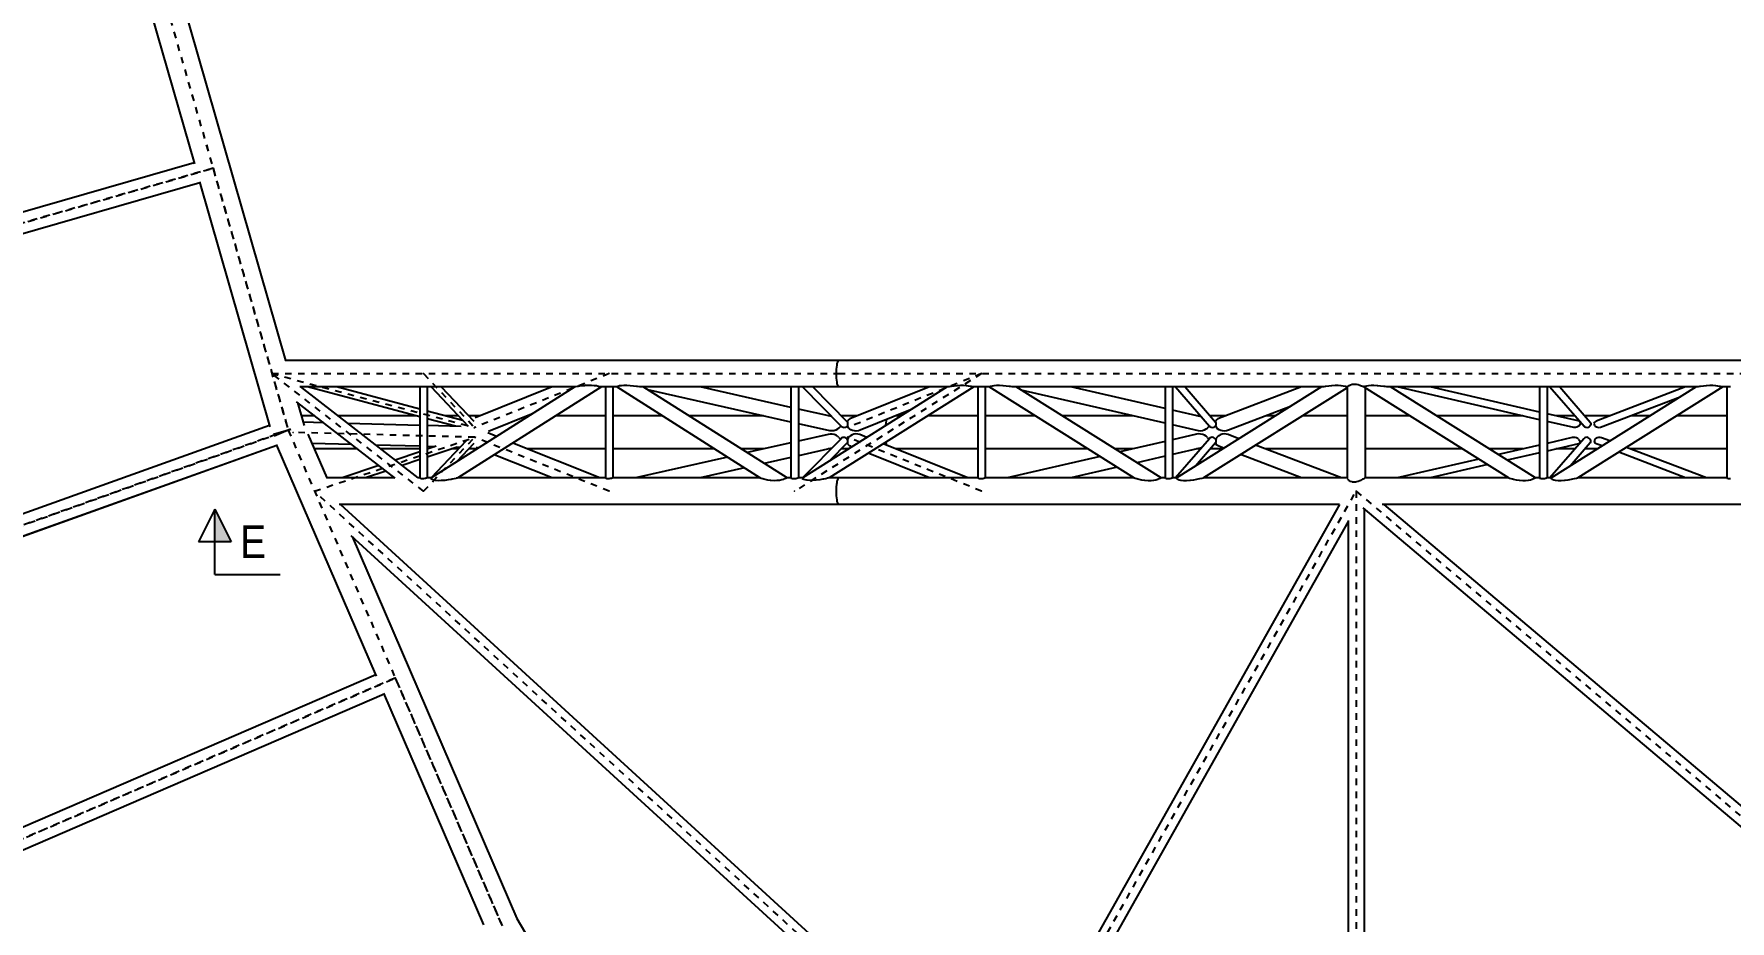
# Model space of a CAD drawing. Header units: millimetres. Extents: x 149919 to 150445, y 136651 to 136866.
# Drawn here: x 150205.24 to 150231.21, y 136701.89 to 136715.48 of the extents above; entities that cross this region are included whole.
import ezdxf

# ---------------------------------------------------------------- set-up
doc = ezdxf.new("R2010")
doc.units = ezdxf.units.MM
doc.header["$LTSCALE"] = 0.25
doc.linetypes.add('CENTER', pattern=[50.8, 31.75, -6.35, 6.35, -6.35])
doc.linetypes.add('XKITLINE00', pattern=[0])
doc.styles.add('ARIAL', font='arial.ttf')

# ---------------------------------------------------------------- blocks, each defined once
blk = doc.blocks.new('çatıı')
at = {"color": 8, "linetype": 'CENTER'}
for p, q in [((6501.3, 6705.8), (6731.6, 5903.8)), ((6501.3, 6705.8), (6731.6, 5903.8)), ((6501.3, 6705.8), (6616.5, 6304.8)), ((6616.5, 6304.8), (5618.4, 6017.7)), ((5737, 6051.8), (6616.5, 6304.8)), ((6616.5, 6304.8), (6731.6, 5903.8)), ((6706.7, 5990.3), (7574.7, 5990.3)), ((6706.7, 5990.3), (7017.1, 5907.8)), ((6938.8, 5810.3), (6706.7, 5990.3)), ((6938.8, 5990.3), (7017.1, 5907.8)), ((7223, 5990.3), (7017.1, 5907.8)), ((7793.3, 5990.3), (7507.1, 5810.3)), ((7574.7, 5990.3), (9008.6, 5990.3)), ((7793.3, 5990.3), (7588.2, 5907.8)), ((6731.6, 5903.8), (5766.6, 5558)), ((5882.9, 5599.7), (6731.6, 5903.8)), ((6731.6, 5903.8), (7059.2, 5144.6)), ((6731.6, 5903.8), (7059.2, 5144.6)), ((6731.6, 5903.8), (6895.4, 5524.2)), ((7017.1, 5892.8), (6739.2, 5900.3)), ((6771.7, 5810.3), (7017.1, 5892.8)), ((6938.8, 5810.3), (7017.1, 5892.8)), ((7223, 5810.3), (7017.1, 5892.8)), ((7793.3, 5810.3), (7588.2, 5892.8)), ((8366.9, 4350.3), (6771.7, 5810.3)), ((7544.5, 4350.3), (8366.9, 5810.3)), ((8366.9, 5810.3), (10096.4, 4350.3)), ((8366.9, 5810.3), (8366.9, 4350.3)), ((6895.4, 5524.2), (5942.2, 5112.9)), ((6055.6, 5161.8), (6895.4, 5524.2)), ((6895.4, 5524.2), (7059.2, 5144.6))]:
    blk.add_line(p, q, dxfattribs=at)
at = {"color": 8, "linetype": 'XKITLINE00'}
for p, q in [((6526.1, 6711.4), (6727.3, 6010.6)), ((6480.4, 6686.7), (6588.1, 6311.5)), ((6587.6, 6313.3), (5826.4, 6094.3)), ((6587.6, 6313.3), (5826.4, 6094.3)), ((6596.5, 6282.3), (5835.3, 6063.3)), ((6596.5, 6282.3), (5835.3, 6063.3)), ((6596, 6284.1), (6703.6, 5909)), ((7574.7, 6010.6), (6726.8, 6010.6)), ((7571.1, 6000.4), (7570.8, 5997.2)), ((7571.5, 6003.3), (7571.1, 6000.4)), ((7572, 6005.8), (7571.5, 6003.3)), ((7572.6, 6007.9), (7572, 6005.8)), ((7572.6, 6007.9), (7572, 6005.8)), ((7573.2, 6009.4), (7572.6, 6007.9)), ((7573.2, 6009.4), (7572.6, 6007.9)), ((7573.9, 6010.3), (7573.2, 6009.4)), ((7573.9, 6010.3), (7573.2, 6009.4)), ((7574.7, 6010.6), (7573.9, 6010.3)), ((7574.7, 6010.6), (7573.9, 6010.3)), ((9008.6, 6010.6), (7574.7, 6010.6)), ((7570.6, 5993.8), (7570.5, 5990.3)), ((7570.5, 5990.3), (7570.6, 5986.7)), ((7570.8, 5997.2), (7570.6, 5993.8)), ((7570.6, 5986.7), (7570.8, 5983.3)), ((7570.8, 5983.3), (7571.1, 5980.1)), ((7571.1, 5980.1), (7571.5, 5977.2)), ((7571.5, 5977.2), (7572, 5974.7)), ((7572, 5974.7), (7572.6, 5972.7)), ((7572, 5974.7), (7572.6, 5972.7)), ((6933.8, 5970), (6749.4, 5970)), ((6930.5, 5830.5), (6750.7, 5970)), ((6933.1, 5924.2), (6760.9, 5970)), ((6933.1, 5936), (6805.3, 5970)), ((6933.1, 5969.9), (6933.1, 5830.4)), ((6933.4, 5969.9), (6933.1, 5969.9)), ((6933.4, 5970), (6933.3, 5969.9)), ((6933.7, 5969.9), (6933.4, 5969.9)), ((6934.2, 5970.1), (6933.7, 5969.9)), ((6933.7, 5970), (6933.7, 5969.9)), ((6935.5, 5970.3), (6934.2, 5970.1)), ((6937.1, 5970.3), (6935.5, 5970.3)), ((6938.8, 5970.3), (6937.1, 5970.3)), ((6940.6, 5970.2), (6938.8, 5970.3)), ((6942.2, 5970), (6940.6, 5970.2)), ((7171.4, 5970), (6942.2, 5970)), ((6942.3, 5969.9), (6942.2, 5970)), ((6943.4, 5969.9), (6942.3, 5969.9)), ((6944.2, 5969.9), (6943.4, 5969.9)), ((6943.9, 5970), (6943.9, 5969.9)), ((6944.3, 5969.9), (6944.2, 5969.9)), ((6944.3, 5970), (6944.3, 5969.9)), ((6944.5, 5970), (6944.5, 5830.6)), ((7170.5, 5969.9), (6950.1, 5830.3)), ((6950.3, 5970), (7007.4, 5909.8)), ((6965.9, 5970), (7015.9, 5917.3)), ((7211.3, 5970), (6991.3, 5830.6)), ((7135.6, 5970), (7017.8, 5922.8)), ((7171.3, 5969.9), (7170.5, 5969.9)), ((7170.6, 5970), (7170.6, 5969.9)), ((7171.5, 5970), (7171.3, 5969.9)), ((7173.9, 5970.4), (7171.5, 5970)), ((7175.6, 5970.6), (7173.9, 5970.4)), ((7177.5, 5970.9), (7175.6, 5970.6)), ((7181.9, 5971.5), (7177.5, 5970.9)), ((7185.6, 5971.8), (7181.9, 5971.5)), ((7186.6, 5971.9), (7185.6, 5971.8)), ((7191.6, 5972.2), (7186.6, 5971.9)), ((7196.1, 5972.2), (7191.6, 5972.2)), ((7200, 5971.8), (7196.1, 5972.2)), ((7200.2, 5971.8), (7200, 5971.8)), ((7203.5, 5971.4), (7200.2, 5971.8)), ((7206.2, 5970.8), (7203.5, 5971.4)), ((7206.8, 5970.6), (7206.2, 5970.8)), ((7208.5, 5970.3), (7206.8, 5970.6)), ((7209.9, 5969.9), (7208.5, 5970.3)), ((7218, 5970), (7209.8, 5970)), ((7210, 5969.9), (7209.9, 5969.9)), ((7211.2, 5969.9), (7210, 5969.9)), ((7210.3, 5970), (7210.3, 5969.9)), ((7211.2, 5969.9), (7211.2, 5969.9)), ((7211.3, 5970), (7211.2, 5969.9)), ((7217.6, 5969.9), (7217.3, 5970)), ((7217.5, 5970), (7217.3, 5970)), ((7217.3, 5970), (7217.3, 5830.3)), ((7217.9, 5969.9), (7217.6, 5969.9)), ((7217.9, 5970), (7217.7, 5970)), ((7217.9, 5969.9), (7217.7, 5970)), ((7218.4, 5970.1), (7217.9, 5969.9)), ((7219.6, 5970.2), (7218.4, 5970.1)), ((7221.2, 5970.3), (7219.6, 5970.2)), ((7223, 5970.3), (7221.2, 5970.3)), ((7224.7, 5970.2), (7223, 5970.3)), ((7226.3, 5970), (7224.7, 5970.2)), ((7234.8, 5970), (7226.3, 5970)), ((7226.5, 5969.9), (7226.3, 5970)), ((7227.6, 5969.9), (7226.5, 5969.9)), ((7227.6, 5970), (7227.3, 5969.9)), ((7228.4, 5970), (7227.6, 5969.9)), ((7228.1, 5970), (7228, 5970)), ((7228.5, 5970), (7228.4, 5970)), ((7228.7, 5970), (7228.7, 5830.6)), ((7234.8, 5970), (7234.7, 5970)), ((7455.1, 5830.3), (7234.7, 5970)), ((7234.8, 5969.9), (7234.7, 5970)), ((7235.4, 5970.3), (7234.8, 5970)), ((7236.2, 5970.5), (7235.4, 5970.3)), ((7236.7, 5970.8), (7236.2, 5970.5)), ((7238.8, 5971.4), (7236.7, 5970.8)), ((7241.3, 5971.7), (7238.8, 5971.4)), ((7241.8, 5971.8), (7241.3, 5971.7)), ((7245.5, 5972.1), (7241.8, 5971.8)), ((7250.1, 5972.1), (7245.5, 5972.1)), ((7255.2, 5971.7), (7250.1, 5972.1)), ((7255.5, 5971.7), (7255.2, 5971.7)), ((7260.3, 5971.3), (7255.5, 5971.7)), ((7265.2, 5970.7), (7260.3, 5971.3)), ((7266.7, 5970.5), (7265.2, 5970.7)), ((7269.4, 5970.3), (7266.7, 5970.5)), ((7272.6, 5969.9), (7269.4, 5970.3)), ((7502.2, 5970), (7272.2, 5970)), ((7273.7, 5970), (7272.5, 5969.9)), ((7272.7, 5969.9), (7272.6, 5969.9)), ((7274.6, 5970), (7272.7, 5969.9)), ((7495.5, 5830.6), (7275.4, 5970)), ((7501.4, 5916.2), (7282.1, 5965.7)), ((7501.4, 5938.6), (7362.3, 5970)), ((7501.4, 5970), (7501.4, 5830.3)), ((7501.7, 5969.9), (7501.4, 5970)), ((7502.1, 5969.9), (7501.7, 5969.9)), ((7502.1, 5969.9), (7501.8, 5970)), ((7502.5, 5970.1), (7502.1, 5969.9)), ((7503.8, 5970.2), (7502.5, 5970.1)), ((7505.4, 5970.3), (7503.8, 5970.2)), ((7507.1, 5970.3), (7505.4, 5970.3)), ((7508.9, 5970.1), (7507.1, 5970.3)), ((7510.5, 5970), (7508.9, 5970.1)), ((7574.7, 5970), (7510.3, 5970)), ((7510.6, 5969.9), (7510.5, 5970)), ((7511.4, 5969.9), (7510.6, 5969.9)), ((7511.8, 5969.9), (7510.6, 5969.9)), ((7512.2, 5970), (7511.4, 5969.9)), ((7512.6, 5970), (7511.8, 5969.9)), ((7512.8, 5970), (7512.8, 5830.6)), ((7740.6, 5970), (7518.6, 5830.4)), ((7519.2, 5970), (7578.5, 5909.6)), ((7535, 5970), (7587.9, 5916.2)), ((7781.6, 5970), (7559.9, 5830.6)), ((7572.6, 5972.7), (7573.2, 5971.2)), ((7572.6, 5972.7), (7573.2, 5971.2)), ((7573.2, 5971.2), (7573.9, 5970.3)), ((7573.2, 5971.2), (7573.9, 5970.3)), ((7574.7, 5970), (7573.9, 5970.3)), ((7574.7, 5970), (7573.9, 5970.3)), ((7741.9, 5970), (7574.7, 5970)), ((7713.5, 5970), (7591.8, 5921)), ((7741.4, 5969.9), (7740.6, 5970)), ((7741.5, 5969.9), (7741.4, 5969.9)), ((7743.7, 5970.2), (7741.5, 5969.9)), ((7745.9, 5970.4), (7743.7, 5970.2)), ((7747.2, 5970.7), (7745.9, 5970.4)), ((7751.5, 5971.2), (7747.2, 5970.7)), ((7756, 5971.6), (7751.5, 5971.2)), ((7756.3, 5971.6), (7756, 5971.6)), ((7761.3, 5971.9), (7756.3, 5971.6)), ((7765.9, 5972), (7761.3, 5971.9)), ((7770, 5971.7), (7765.9, 5972)), ((7770.6, 5971.6), (7770, 5971.7)), ((7773.5, 5971.3), (7770.6, 5971.6)), ((7776.4, 5970.8), (7773.5, 5971.3)), ((7777.3, 5970.4), (7776.4, 5970.8)), ((7778.6, 5970.3), (7777.3, 5970.4)), ((7780.2, 5969.9), (7778.6, 5970.3)), ((7788.5, 5970), (7780.1, 5970)), ((7780.3, 5969.9), (7780.2, 5969.9)), ((7780.5, 5970), (7780.2, 5970)), ((7781.4, 5970), (7780.3, 5969.9)), ((7787.9, 5969.9), (7787.6, 5970)), ((7787.6, 5970), (7787.6, 5830.3)), ((7788.3, 5969.9), (7787.9, 5969.9)), ((7788.3, 5969.9), (7788, 5970)), ((7788.7, 5970), (7788.3, 5969.9)), ((7788.4, 5969.9), (7788.3, 5969.9)), ((7790, 5970.2), (7788.7, 5970)), ((7791.6, 5970.3), (7790, 5970.2)), ((7793.3, 5970.3), (7791.6, 5970.3)), ((7795.1, 5970.2), (7793.3, 5970.3)), ((7796.7, 5970), (7795.1, 5970.2)), ((7805.4, 5970), (7796.7, 5970)), ((7796.9, 5969.9), (7796.7, 5970)), ((7798, 5969.9), (7796.9, 5969.9)), ((7797.6, 5969.9), (7796.9, 5969.9)), ((7798.4, 5970), (7797.6, 5969.9)), ((7798.8, 5970), (7798, 5969.9)), ((7799, 5970), (7799, 5830.6)), ((8027.7, 5830.3), (7805.2, 5970)), ((7805.4, 5969.9), (7805.2, 5970)), ((7805.9, 5970.3), (7805.3, 5969.9)), ((7806.9, 5970.5), (7805.9, 5970.3)), ((7807.3, 5970.8), (7806.9, 5970.5)), ((7809.4, 5971.3), (7807.3, 5970.8)), ((7812.1, 5971.6), (7809.4, 5971.3)), ((7812.5, 5971.7), (7812.1, 5971.6)), ((7816.2, 5972.1), (7812.5, 5971.7)), ((7820.7, 5972.1), (7816.2, 5972.1)), ((7825.8, 5971.7), (7820.7, 5972.1)), ((7826.5, 5971.6), (7825.8, 5971.7)), ((7830.9, 5971.3), (7826.5, 5971.6)), ((7835.9, 5970.8), (7830.9, 5971.3)), ((7837.7, 5970.5), (7835.9, 5970.8)), ((7840.2, 5970.3), (7837.7, 5970.5)), ((7843.5, 5969.9), (7840.2, 5970.3)), ((8075.3, 5970), (7843.1, 5970)), ((7844.4, 5970), (7843.5, 5969.9)), ((7843.6, 5969.9), (7843.5, 5969.9)), ((7845.3, 5970), (7843.6, 5969.9)), ((8068.3, 5830.6), (7846.2, 5970)), ((8074.4, 5914.3), (7853.9, 5965.1)), ((8074.4, 5936.7), (7930, 5970)), ((8074.4, 5970), (8074.4, 5830.3)), ((8074.7, 5969.9), (8074.4, 5970)), ((8075.1, 5969.9), (8074.7, 5969.9)), ((8075.1, 5969.9), (8074.8, 5970)), ((8075.5, 5970), (8075.1, 5969.9)), ((8075.2, 5969.9), (8075.1, 5969.9)), ((8076.8, 5970.2), (8075.5, 5970)), ((8078.4, 5970.3), (8076.8, 5970.2)), ((8080.1, 5970.3), (8078.4, 5970.3)), ((8081.9, 5970.2), (8080.1, 5970.3)), ((8083.5, 5970), (8081.9, 5970.2)), ((8315.2, 5970), (8083.5, 5970)), ((8083.7, 5969.9), (8083.5, 5970)), ((8084.8, 5969.9), (8083.7, 5969.9)), ((8084.4, 5969.9), (8083.7, 5969.9)), ((8085.2, 5970), (8084.4, 5969.9)), ((8085.6, 5970), (8084.8, 5969.9)), ((8085.8, 5970), (8085.8, 5830.6)), ((8090.2, 5970), (8142.4, 5909.6)), ((8314, 5970), (8091.6, 5830.4)), ((8105.2, 5970), (8151.7, 5916.2)), ((8353.3, 5968.8), (8133, 5830.6)), ((8283.3, 5970), (8155.4, 5921)), ((8314.9, 5969.9), (8314, 5970)), ((8317.3, 5970.3), (8314.9, 5969.9)), ((8314.9, 5969.9), (8314.9, 5969.9)), ((8315.1, 5970), (8315, 5970)), ((8319.4, 5970.5), (8317.3, 5970.3)), ((8320.8, 5970.7), (8319.4, 5970.5)), ((8325.2, 5971.3), (8320.8, 5970.7)), ((8329.5, 5971.6), (8325.2, 5971.3)), ((8330, 5971.7), (8329.5, 5971.6)), ((8335, 5972), (8330, 5971.7)), ((8339.6, 5972.1), (8335, 5972)), ((8343.6, 5971.7), (8339.6, 5972.1)), ((8344.2, 5971.6), (8343.6, 5971.7)), ((8347.2, 5971.3), (8344.2, 5971.6)), ((8350, 5970.8), (8347.2, 5971.3)), ((8350.8, 5970.5), (8350, 5970.8)), ((8352.2, 5970.3), (8350.8, 5970.5)), ((8353.5, 5970), (8352.2, 5970.3)), ((8353.5, 5970.1), (8353.3, 5969.2)), ((8353.3, 5969.2), (8353.3, 5830)), ((8353.6, 5970.3), (8353.5, 5970.1)), ((8354.1, 5970.5), (8353.6, 5970.3)), ((8354.6, 5971), (8354.1, 5970.5)), ((8356, 5971.6), (8354.6, 5971)), ((8356.3, 5971.8), (8356, 5971.6)), ((8358.4, 5972.8), (8356.3, 5971.8)), ((8360.7, 5973.4), (8358.4, 5972.8)), ((8361, 5973.5), (8360.7, 5973.4)), ((8363.9, 5973.8), (8361, 5973.5)), ((8366.9, 5973.6), (8363.9, 5973.8)), ((8367.7, 5973.4), (8366.9, 5973.6)), ((8370, 5973), (8367.7, 5973.4)), ((8372.9, 5972), (8370, 5973)), ((8373.6, 5971.6), (8372.9, 5972)), ((8375.4, 5971.1), (8373.6, 5971.6)), ((8376.9, 5970.5), (8375.4, 5971.1)), ((8377.6, 5970.4), (8376.9, 5970.5)), ((8378.9, 5970), (8377.6, 5970.4)), ((8379.5, 5970.3), (8378.9, 5969.9)), ((8379, 5970), (8378.9, 5970)), ((8379.2, 5969.7), (8378.9, 5970)), ((8601.3, 5830.3), (8379.2, 5969.7)), ((8379.2, 5969.7), (8379.5, 5969.3)), ((8379.4, 5969.5), (8379.3, 5969.6)), ((8380.5, 5970.5), (8379.5, 5970.3)), ((8380, 5969.2), (8379.5, 5969.3)), ((8380.9, 5970.8), (8380.5, 5970.5)), ((8380.6, 5968.8), (8380.6, 5830.6)), ((8383, 5971.3), (8380.9, 5970.8)), ((8385.7, 5971.6), (8383, 5971.3)), ((8386.1, 5971.7), (8385.7, 5971.6)), ((8389.8, 5972), (8386.1, 5971.7)), ((8394.3, 5972), (8389.8, 5972)), ((8399.4, 5971.7), (8394.3, 5972)), ((8400.1, 5971.6), (8399.4, 5971.7)), ((8404.5, 5971.3), (8400.1, 5971.6)), ((8409.5, 5970.8), (8404.5, 5971.3)), ((8411.3, 5970.5), (8409.5, 5970.8)), ((8413.8, 5970.3), (8411.3, 5970.5)), ((8417.1, 5969.9), (8413.8, 5970.3)), ((8648.9, 5970), (8416.7, 5970)), ((8418, 5970), (8417, 5969.9)), ((8417.2, 5969.9), (8417.1, 5969.9)), ((8418.9, 5970), (8417.2, 5969.9)), ((8641.9, 5830.6), (8419.8, 5970)), ((8648, 5919.7), (8429.8, 5970)), ((8648, 5931.3), (8480.3, 5970)), ((8648.3, 5969.9), (8648, 5970)), ((8648, 5970), (8648, 5830.3)), ((8648.7, 5969.9), (8648.3, 5969.9)), ((8648.7, 5969.9), (8648.4, 5970)), ((8649.1, 5970), (8648.7, 5969.9)), ((8648.8, 5969.9), (8648.7, 5969.9)), ((8650.4, 5970.2), (8649.1, 5970)), ((8652, 5970.3), (8650.4, 5970.2)), ((8653.7, 5970.3), (8652, 5970.3)), ((8655.5, 5970.2), (8653.7, 5970.3)), ((8657.1, 5970), (8655.5, 5970.2)), ((8888.8, 5970), (8657.1, 5970)), ((8657.3, 5969.9), (8657.1, 5970)), ((8658.3, 5969.9), (8657.3, 5969.9)), ((8658, 5969.9), (8657.3, 5969.9)), ((8658.8, 5970), (8658, 5969.9)), ((8659.2, 5970), (8658.3, 5969.9)), ((8659.4, 5970), (8659.4, 5830.6)), ((8663.8, 5970), (8716, 5909.6)), ((8887.6, 5970), (8665.2, 5830.4)), ((8678.8, 5970), (8725.5, 5916)), ((8928.7, 5970), (8706.6, 5830.6)), ((8871.6, 5970), (8734.6, 5917.5)), ((8863, 5954.5), (8741.4, 5907.9)), ((8888.5, 5969.9), (8887.6, 5970)), ((8890.9, 5970.3), (8888.5, 5969.9)), ((8888.5, 5969.9), (8888.5, 5969.9)), ((8888.7, 5970), (8888.6, 5970)), ((8893, 5970.5), (8890.9, 5970.3)), ((8894.4, 5970.7), (8893, 5970.5)), ((8898.8, 5971.3), (8894.4, 5970.7)), ((8903.1, 5971.6), (8898.8, 5971.3)), ((8903.6, 5971.7), (8903.1, 5971.6)), ((8908.6, 5972), (8903.6, 5971.7)), ((8913.2, 5972.1), (8908.6, 5972)), ((8917.2, 5971.7), (8913.2, 5972.1)), ((8917.8, 5971.6), (8917.2, 5971.7)), ((8920.8, 5971.3), (8917.8, 5971.6)), ((8923.6, 5970.8), (8920.8, 5971.3)), ((8924.4, 5970.5), (8923.6, 5970.8)), ((8925.8, 5970.3), (8924.4, 5970.5)), ((8927.4, 5969.9), (8925.8, 5970.3)), ((8935.7, 5970), (8927.3, 5970)), ((8928.6, 5970), (8927.4, 5969.9)), ((8927.4, 5969.9), (8927.4, 5969.9)), ((8927.6, 5970), (8927.4, 5970)), ((8935.1, 5969.9), (8934.8, 5970)), ((8934.8, 5970), (8934.8, 5830.3)), ((8935.5, 5969.9), (8935.1, 5969.9)), ((8935.5, 5969.9), (8935.2, 5970)), ((8935.9, 5970), (8935.5, 5969.9)), ((8935.6, 5969.9), (8935.5, 5969.9)), ((8937.2, 5970.2), (8935.9, 5970)), ((8938.8, 5970.3), (8937.2, 5970.2)), ((8940.5, 5970.3), (8938.8, 5970.3)), ((6895.2, 5830.3), (6744.5, 5947.2)), ((6745.8, 5946.1), (6755.5, 5912.3)), ((6772.2, 5925.7), (6751.7, 5925.7)), ((6927.6, 5925.7), (6807.8, 5925.7)), ((6999.2, 5918.4), (6944.5, 5933)), ((6992.3, 5925.7), (6971.9, 5925.7)), ((7025.1, 5925.7), (7007.9, 5925.7)), ((7104.3, 5928), (7038.1, 5901.5)), ((7100.6, 5925.7), (7098.5, 5925.7)), ((7217.3, 5925.7), (7141.4, 5925.7)), ((7304.6, 5925.7), (7228.7, 5925.7)), ((7459.5, 5925.7), (7345.4, 5925.7)), ((7564, 5924.4), (7512.8, 5936)), ((7562.8, 5925.7), (7558.5, 5925.7)), ((7603.4, 5925.7), (7578.5, 5925.7)), ((7684.5, 5934.7), (7607.6, 5903.8)), ((7670.1, 5925.7), (7662.1, 5925.7)), ((7787.6, 5925.7), (7711.1, 5925.7)), ((7875.7, 5925.7), (7799, 5925.7)), ((8025.2, 5925.7), (7916.8, 5925.7)), ((8130, 5923.9), (8085.8, 5934.1)), ((8128.5, 5925.7), (8122.3, 5925.7)), ((8167.7, 5925.7), (8143.5, 5925.7)), ((8266.4, 5940.1), (8171.6, 5903.7)), ((8243.5, 5925.7), (8228.8, 5925.7)), ((8353.3, 5925.7), (8284.5, 5925.7)), ((8449.3, 5925.7), (8380.6, 5925.7)), ((8622.2, 5925.7), (8490.4, 5925.7)), ((8706.9, 5917.8), (8659.4, 5928.7)), ((8702.1, 5925.7), (8672.6, 5925.7)), ((8755.9, 5925.7), (8717.1, 5925.7)), ((8817.1, 5925.7), (8787.7, 5925.7)), ((8934.8, 5925.7), (8858.1, 5925.7)), ((6703.2, 5910.7), (5969.3, 5647.8)), ((6703.2, 5910.7), (5969.4, 5647.8)), ((6735.4, 5904.9), (6709, 5897.3)), ((6735.2, 5905.3), (6710, 5894.5)), ((6726.9, 5902.4), (6727.1, 5901.9)), ((6727.1, 5902.5), (6727.3, 5901.9)), ((6728, 5902.7), (6727.9, 5902.2)), ((6728.6, 5902.9), (6728.6, 5902.5)), ((6785.9, 5915.1), (6754.5, 5916)), ((6755.5, 5912.3), (6756.2, 5910.7)), ((6761.8, 5897.8), (6790.8, 5830.6)), ((6933.1, 5911.1), (6822.8, 5914.1)), ((6987.9, 5909.7), (6944.5, 5921.2)), ((6996.3, 5909.4), (6944.5, 5910.8)), ((7050.6, 5894), (7037.1, 5899.4)), ((7561.2, 5902.7), (7512.8, 5913.6)), ((7558.3, 5897.2), (7512.8, 5887)), ((7561.4, 5897.7), (7558.3, 5897.2)), ((7564.3, 5902.5), (7561.2, 5902.7)), ((7564.6, 5897.7), (7561.4, 5897.7)), ((7567.4, 5902.9), (7564.3, 5902.5)), ((7567.7, 5897.1), (7564.6, 5897.7)), ((7570.2, 5903.7), (7567.4, 5902.9)), ((7570.5, 5896), (7567.7, 5897.1)), ((7572.8, 5905.1), (7570.2, 5903.7)), ((7574, 5906.1), (7572.8, 5905.1)), ((7575, 5906.8), (7574, 5906.1)), ((7576.8, 5908.9), (7575, 5906.8)), ((7577.4, 5909.9), (7576.8, 5908.9)), ((7577.8, 5910.4), (7577.4, 5909.9)), ((7578.4, 5909.8), (7578.5, 5909.6)), ((7579.7, 5908.5), (7578.5, 5909.6)), ((7581.2, 5907.8), (7579.7, 5908.5)), ((7582.9, 5907.5), (7581.2, 5907.8)), ((7584.6, 5907.9), (7582.9, 5907.5)), ((7586.2, 5908.7), (7584.6, 5907.9)), ((7587.4, 5909.8), (7586.2, 5908.7)), ((7587.5, 5910), (7587.4, 5909.8)), ((7587.8, 5910.5), (7587.5, 5910)), ((7587.7, 5916.7), (7587.6, 5916.6)), ((7587.6, 5916.6), (7587.6, 5916.5)), ((7588.5, 5918.4), (7587.7, 5916.7)), ((7587.9, 5910.7), (7587.8, 5910.5)), ((7587.9, 5916.2), (7588.1, 5915.5)), ((7588.2, 5911.7), (7587.9, 5910.7)), ((7587.9, 5910.8), (7588.1, 5910.1)), ((7588.1, 5915.5), (7588.2, 5915.1)), ((7588.1, 5910.1), (7588.3, 5909.8)), ((7588.2, 5915.1), (7588.3, 5913.5)), ((7588.3, 5913.3), (7588.2, 5911.7)), ((7588.3, 5913.5), (7588.3, 5913.3)), ((7588.3, 5909.8), (7589.3, 5907.9)), ((7589.6, 5919.5), (7588.5, 5918.4)), ((7589.3, 5907.9), (7591.1, 5906)), ((7589.9, 5919.9), (7589.6, 5919.5)), ((7591.8, 5921), (7589.9, 5919.9)), ((7593.2, 5904.4), (7591.1, 5906)), ((7595.1, 5896.6), (7592.7, 5895.2)), ((7595.7, 5903.2), (7593.2, 5904.4)), ((7597.8, 5897.5), (7595.1, 5896.6)), ((7598.6, 5902.5), (7595.7, 5903.2)), ((7600.9, 5897.9), (7597.8, 5897.5)), ((7601.6, 5902.4), (7598.6, 5902.5)), ((7604, 5897.7), (7600.9, 5897.9)), ((7604.7, 5902.8), (7601.6, 5902.4)), ((7607, 5897), (7604, 5897.7)), ((7607.6, 5903.8), (7604.7, 5902.8)), ((7617.7, 5892.7), (7607, 5897)), ((7646.4, 5911.8), (7646.3, 5910.7)), ((7646.4, 5911.8), (7646.3, 5910.7)), ((7646.8, 5915.2), (7646.4, 5911.8)), ((7646.8, 5915.2), (7646.4, 5911.8)), ((7647.4, 5918.2), (7646.8, 5915.2)), ((7647.4, 5918.2), (7646.8, 5915.2)), ((7647.8, 5919.9), (7647.4, 5918.2)), ((7647.8, 5919.9), (7647.4, 5918.2)), ((8125.6, 5902.6), (8085.8, 5911.7)), ((8122.7, 5897.4), (8085.8, 5888.9)), ((8125.8, 5897.9), (8122.7, 5897.4)), ((8128.7, 5902.4), (8125.6, 5902.6)), ((8128.9, 5897.8), (8125.8, 5897.9)), ((8131.7, 5902.7), (8128.7, 5902.4)), ((8132, 5897.2), (8128.9, 5897.8)), ((8134.5, 5903.6), (8131.7, 5902.7)), ((8134.7, 5896.1), (8132, 5897.2)), ((8137, 5905), (8134.5, 5903.6)), ((8138.1, 5906), (8137, 5905)), ((8139.1, 5906.8), (8138.1, 5906)), ((8140.9, 5908.8), (8139.1, 5906.8)), ((8141.4, 5909.8), (8140.9, 5908.8)), ((8141.8, 5910.3), (8141.4, 5909.8)), ((8143.6, 5908.4), (8142.4, 5909.6)), ((8145.2, 5907.7), (8143.6, 5908.4)), ((8146.9, 5907.5), (8145.2, 5907.7)), ((8148.6, 5907.9), (8146.9, 5907.5)), ((8150.2, 5908.7), (8148.6, 5907.9)), ((8151.3, 5909.8), (8150.2, 5908.7)), ((8151.5, 5910), (8151.3, 5909.8)), ((8152.1, 5918.3), (8151.4, 5916.6)), ((8151.7, 5910.3), (8151.5, 5910)), ((8151.7, 5916.2), (8152, 5915.5)), ((8151.8, 5910.7), (8151.7, 5910.3)), ((8151.7, 5910.5), (8151.9, 5910)), ((8152.1, 5911.7), (8151.8, 5910.7)), ((8151.9, 5910), (8152, 5909.8)), ((8152, 5915.5), (8152.1, 5915.1)), ((8152, 5909.8), (8153.1, 5907.9)), ((8153.2, 5919.5), (8152.1, 5918.3)), ((8152.1, 5915.1), (8152.3, 5913.6)), ((8152.2, 5913.4), (8152.1, 5911.7)), ((8152.3, 5913.6), (8152.2, 5913.4)), ((8153.1, 5907.9), (8154.9, 5906)), ((8153.5, 5919.9), (8153.2, 5919.5)), ((8155.4, 5921), (8153.5, 5919.9)), ((8157, 5904.3), (8154.9, 5906)), ((8159, 5896.6), (8156.5, 5895.2)), ((8159.6, 5903.2), (8157, 5904.3)), ((8161.8, 5897.5), (8159, 5896.6)), ((8162.5, 5902.5), (8159.6, 5903.2)), ((8164.8, 5897.9), (8161.8, 5897.5)), ((8165.6, 5902.4), (8162.5, 5902.5)), ((8167.9, 5897.7), (8164.8, 5897.9)), ((8168.7, 5902.8), (8165.6, 5902.4)), ((8171, 5897), (8167.9, 5897.7)), ((8171.6, 5903.7), (8168.7, 5902.8)), ((8187.6, 5890.6), (8171, 5897)), ((8700.6, 5907.6), (8659.4, 5917.1)), ((8702.8, 5907.6), (8700.6, 5907.6)), ((8705, 5908.1), (8702.8, 5907.6)), ((8707, 5909.1), (8705, 5908.1)), ((8708.7, 5917.3), (8706.9, 5917.8)), ((8707.8, 5909.8), (8707, 5909.1)), ((8708.6, 5910.4), (8707.8, 5909.8)), ((8709.8, 5912), (8708.6, 5910.4)), ((8709.5, 5916.6), (8708.7, 5917.3)), ((8709.8, 5916.4), (8709.5, 5916.6)), ((8709.8, 5916.4), (8710.4, 5915.1)), ((8710.2, 5913.4), (8709.8, 5912)), ((8710.3, 5913.6), (8710.2, 5913.4)), ((8710.4, 5915.1), (8710.3, 5913.6)), ((8717.2, 5908.4), (8716, 5909.6)), ((8718.8, 5907.7), (8717.2, 5908.4)), ((8720.5, 5907.5), (8718.8, 5907.7)), ((8722.2, 5907.9), (8720.5, 5907.5)), ((8723.8, 5908.7), (8722.2, 5907.9)), ((8724.9, 5909.8), (8723.8, 5908.7)), ((8725.1, 5910), (8724.9, 5909.8)), ((8725.9, 5911.4), (8725.1, 5910)), ((8725.5, 5916), (8726.2, 5914.6)), ((8726.3, 5913.1), (8725.9, 5911.4)), ((8726.2, 5914.6), (8726.3, 5913.4)), ((8726.3, 5913.4), (8726.3, 5913.1)), ((8731.8, 5915.5), (8731.2, 5914.1)), ((8731.2, 5914.1), (8731.3, 5913.4)), ((8731.3, 5913.4), (8731.3, 5912.5)), ((8731.3, 5912.5), (8732, 5910.9)), ((8732.9, 5916.6), (8731.8, 5915.5)), ((8732, 5910.9), (8732.9, 5909.8)), ((8734.6, 5917.5), (8732.9, 5916.7)), ((8732.9, 5916.7), (8732.9, 5916.6)), ((8732.9, 5909.8), (8733.2, 5909.5)), ((8734.9, 5908.3), (8733.2, 5909.5)), ((8737, 5907.7), (8734.9, 5908.3)), ((8739.2, 5907.5), (8737, 5907.7)), ((8741.4, 5907.9), (8739.2, 5907.5)), ((6714, 5880.4), (5980.2, 5617.5)), ((6714, 5880.3), (5980.2, 5617.4)), ((6713.3, 5882), (6866.4, 5527.2)), ((6828.8, 5881.8), (6768, 5883.4)), ((6837.7, 5874.9), (6771.7, 5874.9)), ((6933.1, 5879), (6865.7, 5880.8)), ((6933.1, 5874.9), (6873.3, 5874.9)), ((6933.1, 5870.5), (6895.3, 5857.8)), ((6958.3, 5879), (6944.5, 5874.4)), ((6956.3, 5878.3), (6944.5, 5878.6)), ((6990.5, 5877.8), (6944.5, 5862.4)), ((6946, 5874.9), (6944.5, 5874.9)), ((7004.1, 5887.3), (6950.3, 5830.6)), ((6992.3, 5874.9), (6981.7, 5874.9)), ((7015.8, 5883.2), (6989.1, 5855)), ((6994.6, 5877.3), (6989.3, 5877.4)), ((7020.4, 5874.9), (7007.9, 5874.9)), ((7022.3, 5876), (7019.3, 5877.3)), ((7208.9, 5830.6), (7075.6, 5884)), ((7217.3, 5874.9), (7098.3, 5874.9)), ((7384.8, 5874.9), (7228.7, 5874.9)), ((7459.3, 5874.9), (7425.6, 5874.9)), ((7501.4, 5884.4), (7434.4, 5869.3)), ((7563.9, 5876.1), (7512.8, 5864.5)), ((7578.2, 5890.6), (7519.6, 5831)), ((7562.8, 5874.9), (7558.6, 5874.9)), ((7587.8, 5884.3), (7561, 5857.1)), ((7572.9, 5894.5), (7570.5, 5896)), ((7572.9, 5894.5), (7573.2, 5894.2)), ((7575, 5892.6), (7573.2, 5894.2)), ((7575, 5892.6), (7576.7, 5890.5)), ((7576.7, 5890.5), (7576.7, 5890.4)), ((7576.7, 5890.4), (7577.2, 5889.6)), ((7578.2, 5890.6), (7578.1, 5890.5)), ((7579.4, 5891.8), (7578.2, 5890.6)), ((7589.4, 5874.9), (7578.5, 5874.9)), ((7580.9, 5892.5), (7579.4, 5891.8)), ((7582.6, 5892.7), (7580.9, 5892.5)), ((7584.4, 5892.4), (7582.6, 5892.7)), ((7586, 5891.6), (7584.4, 5892.4)), ((7587.1, 5890.4), (7586, 5891.6)), ((7587.2, 5890.3), (7587.1, 5890.4)), ((7587.2, 5890.3), (7588, 5889.1)), ((7588, 5885), (7587.8, 5884.3)), ((7587.9, 5884.5), (7588.1, 5883.7)), ((7588, 5889.1), (7588.1, 5888.8)), ((7588.2, 5885.4), (7588, 5885)), ((7588.8, 5890.4), (7588.1, 5889.2)), ((7588.1, 5889.2), (7588.1, 5888.9)), ((7588.1, 5888.8), (7588.2, 5887.2)), ((7588.1, 5883.7), (7588.3, 5882.9)), ((7588.2, 5887.2), (7588.3, 5887)), ((7588.3, 5887), (7588.2, 5885.4)), ((7588.3, 5882.9), (7589.4, 5881.3)), ((7589.1, 5891.4), (7588.8, 5890.4)), ((7590.7, 5893.4), (7589.1, 5891.4)), ((7590, 5880.8), (7589.4, 5881.3)), ((7591, 5879.9), (7590, 5880.8)), ((7591.6, 5894.2), (7590.7, 5893.4)), ((7593.2, 5879), (7591, 5879.9)), ((7592.7, 5895.2), (7591.6, 5894.2)), ((7594.9, 5878.3), (7593.2, 5879)), ((7772.1, 5830.6), (7642.7, 5882.6)), ((7646.9, 5885.3), (7647.4, 5882.3)), ((7646.9, 5885.3), (7647.4, 5882.3)), ((7647.4, 5882.3), (7647.8, 5880.6)), ((7647.4, 5882.3), (7647.8, 5880.6)), ((7787.6, 5874.9), (7662, 5874.9)), ((7956.7, 5874.9), (7799, 5874.9)), ((8025, 5874.9), (7997.7, 5874.9)), ((8074.4, 5886.3), (8005.1, 5870.3)), ((8130, 5876.6), (8085.8, 5866.4)), ((8142.2, 5890.7), (8090.2, 5830.6)), ((8151.7, 5884.3), (8121, 5848.8)), ((8128.5, 5874.9), (8122.6, 5874.9)), ((8137.1, 5894.5), (8134.7, 5896.1)), ((8137.1, 5894.5), (8137.3, 5894.3)), ((8139.2, 5892.7), (8137.3, 5894.3)), ((8139.2, 5892.7), (8140.7, 5890.5)), ((8140.7, 5890.5), (8140.8, 5890.5)), ((8140.8, 5890.5), (8141.3, 5889.6)), ((8143.4, 5891.8), (8142.2, 5890.7)), ((8144.9, 5892.6), (8143.4, 5891.8)), ((8162.5, 5874.9), (8143.5, 5874.9)), ((8146.6, 5892.8), (8144.9, 5892.6)), ((8148.4, 5892.4), (8146.6, 5892.8)), ((8150, 5891.6), (8148.4, 5892.4)), ((8151.1, 5890.5), (8150, 5891.6)), ((8151.2, 5890.3), (8151.1, 5890.5)), ((8151.2, 5890.3), (8151.8, 5889.3)), ((8151.9, 5885), (8151.7, 5884.3)), ((8151.7, 5884.3), (8151.9, 5883.7)), ((8151.8, 5889.3), (8152, 5888.8)), ((8152.5, 5890.5), (8151.9, 5889.3)), ((8151.9, 5889.3), (8151.9, 5889.2)), ((8152.1, 5885.4), (8151.9, 5885)), ((8151.9, 5883.7), (8152, 5883)), ((8152, 5888.8), (8152.2, 5887.1)), ((8152, 5883), (8153.1, 5881.3)), ((8152.2, 5886.9), (8152.1, 5885.4)), ((8152.2, 5887.1), (8152.2, 5886.9)), ((8152.9, 5891.5), (8152.5, 5890.5)), ((8154.5, 5893.5), (8152.9, 5891.5)), ((8153.7, 5880.9), (8153.1, 5881.3)), ((8154.7, 5880), (8153.7, 5880.9)), ((8155.5, 5894.3), (8154.5, 5893.5)), ((8156.8, 5879), (8154.7, 5880)), ((8156.5, 5895.2), (8155.5, 5894.3)), ((8164.5, 5876.1), (8156.8, 5879)), ((8344.5, 5830.6), (8213.1, 5880.9)), ((8353.3, 5874.9), (8228.8, 5874.9)), ((8530.3, 5874.9), (8380.6, 5874.9)), ((8622.2, 5874.9), (8571.3, 5874.9)), ((8648, 5880.8), (8585, 5866.3)), ((8697.8, 5892.3), (8659.4, 5883.5)), ((8707.5, 5882.9), (8659.4, 5871.8)), ((8715.8, 5890.7), (8663.8, 5830.6)), ((8702.1, 5874.9), (8672.6, 5874.9)), ((8725.3, 5884.3), (8694.6, 5848.8)), ((8700, 5892.7), (8697.8, 5892.3)), ((8702.3, 5892.6), (8700, 5892.7)), ((8704.5, 5892), (8702.3, 5892.6)), ((8706.4, 5890.9), (8704.5, 5892)), ((8706.4, 5890.9), (8706.8, 5890.5)), ((8708, 5889.6), (8706.8, 5890.5)), ((8708.7, 5883.7), (8707.5, 5882.9)), ((8708, 5889.6), (8709.1, 5888)), ((8709.5, 5884.9), (8708.7, 5883.7)), ((8708.7, 5883.7), (8708.7, 5883.7)), ((8709.1, 5888), (8709.3, 5886.9)), ((8709.3, 5886.9), (8709.6, 5886.4)), ((8709.6, 5886.4), (8709.5, 5884.9)), ((8717, 5891.8), (8715.8, 5890.7)), ((8718.5, 5892.6), (8717, 5891.8)), ((8736.1, 5874.9), (8717.1, 5874.9)), ((8720.2, 5892.8), (8718.5, 5892.6)), ((8722, 5892.4), (8720.2, 5892.8)), ((8723.5, 5891.6), (8722, 5892.4)), ((8724.7, 5890.5), (8723.5, 5891.6)), ((8724.8, 5890.3), (8724.7, 5890.5)), ((8724.8, 5890.3), (8725.7, 5888.9)), ((8726, 5885.7), (8725.3, 5884.3)), ((8725.7, 5888.9), (8726.1, 5887.2)), ((8726.1, 5887.2), (8726, 5886.9)), ((8726, 5886.9), (8726, 5885.7)), ((8731.8, 5886.9), (8731.7, 5886.7)), ((8731.7, 5886.7), (8732, 5885.2)), ((8732, 5888.3), (8731.8, 5886.9)), ((8732.9, 5889.9), (8732, 5888.3)), ((8732, 5885.2), (8733.1, 5883.9)), ((8733.5, 5890.5), (8732.9, 5889.9)), ((8733.5, 5883.7), (8733.1, 5883.9)), ((8734.3, 5891.2), (8733.5, 5890.5)), ((8734.6, 5883), (8733.5, 5883.7)), ((8736.1, 5892.2), (8734.3, 5891.2)), ((8743.6, 5879.6), (8734.6, 5883)), ((8738.3, 5892.7), (8736.1, 5892.2)), ((8740.6, 5892.7), (8738.3, 5892.7)), ((8742.7, 5892.1), (8740.6, 5892.7)), ((8755.7, 5887.2), (8742.7, 5892.1)), ((8903.5, 5830.6), (8781.2, 5877.4)), ((8934.8, 5874.9), (8787.8, 5874.9)), ((6870.5, 5849.5), (6814.3, 5830.6)), ((6933.1, 5858.6), (6906.1, 5849.5)), ((7135.7, 5830.6), (7047.2, 5866)), ((7404.4, 5862.5), (7263.2, 5830.6)), ((7430.5, 5845.9), (7362.5, 5830.6)), ((7501.4, 5862), (7460.5, 5852.7)), ((7713.6, 5830.6), (7619.9, 5868.3)), ((7975, 5863.4), (7832.7, 5830.6)), ((8001.2, 5846.9), (7930.2, 5830.6)), ((8074.4, 5863.8), (8031.3, 5853.8)), ((8283.4, 5830.6), (8190, 5866.3)), ((8555, 5859.4), (8429.9, 5830.6)), ((8568.5, 5850.9), (8480.3, 5830.6)), ((8648, 5869.2), (8598.5, 5857.8)), ((8871.6, 5830.6), (8769.1, 5869.8)), ((6894.8, 5830.6), (6790.4, 5830.6)), ((6881.3, 5841.1), (6849.9, 5830.6)), ((6933.1, 5830.6), (6930.5, 5830.6)), ((6933.1, 5830.4), (6933.4, 5830.1)), ((6933.7, 5830), (6933.4, 5830.1)), ((6934.2, 5829.7), (6933.7, 5830)), ((6935.5, 5829.4), (6934.2, 5829.7)), ((6937.1, 5829.2), (6935.5, 5829.4)), ((6938.8, 5829.3), (6937.1, 5829.2)), ((6940.6, 5829.5), (6938.8, 5829.3)), ((6942.2, 5829.9), (6940.6, 5829.5)), ((6942.3, 5830), (6942.2, 5829.9)), ((6943.4, 5830.2), (6942.3, 5830)), ((6944.2, 5830.5), (6943.4, 5830.2)), ((6944.3, 5830.6), (6944.2, 5830.5)), ((6950.5, 5830.6), (6944.3, 5830.6)), ((6944.5, 5830.6), (6944.3, 5830.6)), ((6950.1, 5830.3), (6950.3, 5829.9)), ((6950.3, 5829.9), (6950.2, 5829.9)), ((6950.2, 5829.9), (6950.8, 5829.1)), ((6951.7, 5828.7), (6950.8, 5829.1)), ((6952.2, 5828.2), (6951.7, 5828.7)), ((6954.4, 5827.4), (6952.2, 5828.2)), ((6957, 5826.9), (6954.4, 5827.4)), ((6957.5, 5826.8), (6957, 5826.9)), ((6961.3, 5826.3), (6957.5, 5826.8)), ((6965.9, 5826.4), (6961.3, 5826.3)), ((6971.1, 5826.8), (6965.9, 5826.4)), ((6971.6, 5826.9), (6971.1, 5826.8)), ((6976.3, 5827.5), (6971.6, 5826.9)), ((6981.4, 5828.3), (6976.3, 5827.5)), ((6982.9, 5828.7), (6981.4, 5828.3)), ((6985.6, 5829.2), (6982.9, 5828.7)), ((6988.9, 5829.9), (6985.6, 5829.2)), ((6989, 5830), (6988.9, 5829.9)), ((6990.8, 5830.4), (6989, 5830)), ((6991.2, 5830.6), (6990.8, 5830.4)), ((7217.3, 5830.6), (6991.2, 5830.6)), ((6991.3, 5830.6), (6991.2, 5830.6)), ((7217.3, 5830.3), (7217.6, 5830)), ((7217.9, 5829.9), (7217.6, 5830)), ((7218.4, 5829.7), (7217.9, 5829.9)), ((7219.6, 5829.3), (7218.4, 5829.7)), ((7221.2, 5829.2), (7219.6, 5829.3)), ((7223, 5829.2), (7221.2, 5829.2)), ((7224.7, 5829.5), (7223, 5829.2)), ((7226.3, 5829.9), (7224.7, 5829.5)), ((7226.5, 5829.9), (7226.3, 5829.9)), ((7227.6, 5830.2), (7226.5, 5829.9)), ((7228.4, 5830.5), (7227.6, 5830.2)), ((7228.5, 5830.6), (7228.4, 5830.5)), ((7454.7, 5830.6), (7228.5, 5830.6)), ((7228.7, 5830.6), (7228.5, 5830.6)), ((7455.8, 5829.9), (7455.1, 5830.3)), ((7458.4, 5829.1), (7455.9, 5829.9)), ((7460.1, 5828.7), (7458.4, 5829.1)), ((7461.8, 5828.2), (7460.1, 5828.7)), ((7466.1, 5827.4), (7461.8, 5828.2)), ((7469.9, 5826.9), (7466.1, 5827.4)), ((7470.8, 5826.8), (7469.9, 5826.9)), ((7475.6, 5826.3), (7470.8, 5826.8)), ((7480.1, 5826.4), (7475.6, 5826.3)), ((7483.9, 5826.8), (7480.1, 5826.4)), ((7484.2, 5826.9), (7483.9, 5826.8)), ((7487.4, 5827.5), (7484.2, 5826.9)), ((7490.1, 5828.3), (7487.4, 5827.5)), ((7490.7, 5828.7), (7490.1, 5828.3)), ((7492.2, 5829.2), (7490.7, 5828.7)), ((7493.7, 5829.9), (7492.2, 5829.2)), ((7494.9, 5830.4), (7493.7, 5829.9)), ((7493.7, 5829.9), (7493.7, 5829.9)), ((7495, 5830.6), (7494.9, 5830.4)), ((7501.4, 5830.6), (7495, 5830.6)), ((7495.5, 5830.6), (7495, 5830.6)), ((7501.4, 5830.3), (7501.7, 5830)), ((7502.1, 5829.9), (7501.7, 5830)), ((7502.5, 5829.6), (7502.1, 5829.9)), ((7503.8, 5829.3), (7502.5, 5829.6)), ((7505.4, 5829.1), (7503.8, 5829.3)), ((7507.1, 5829.2), (7505.4, 5829.1)), ((7508.9, 5829.4), (7507.1, 5829.2)), ((7510.5, 5829.8), (7508.9, 5829.4)), ((7510.6, 5829.9), (7510.5, 5829.8)), ((7511.8, 5830.2), (7510.6, 5829.9)), ((7512.6, 5830.5), (7511.8, 5830.2)), ((7512.8, 5830.6), (7512.6, 5830.6)), ((7512.6, 5830.6), (7512.6, 5830.5)), ((7518.9, 5830.6), (7512.7, 5830.6)), ((7518.6, 5830.4), (7518.9, 5830.1)), ((7518.9, 5830.1), (7518.8, 5829.9)), ((7518.8, 5829.9), (7519.5, 5829.2)), ((7520.3, 5828.9), (7519.5, 5829.2)), ((7521, 5828.4), (7520.3, 5828.9)), ((7523.2, 5827.6), (7521, 5828.4)), ((7525.6, 5827.2), (7523.2, 5827.6)), ((7526.4, 5827), (7525.6, 5827.2)), ((7530.3, 5826.7), (7526.4, 5827)), ((7535, 5826.7), (7530.3, 5826.7)), ((7540.3, 5827.2), (7535, 5826.7)), ((7545.5, 5827.8), (7540.3, 5827.2)), ((7550.5, 5828.7), (7545.5, 5827.8)), ((7551.6, 5828.9), (7550.5, 5828.7)), ((7554.7, 5829.4), (7551.6, 5828.9)), ((7557.5, 5830.1), (7554.7, 5829.4)), ((7557.9, 5830.1), (7557.5, 5830.1)), ((7559.7, 5830.5), (7557.9, 5830.1)), ((7559.9, 5830.6), (7559.7, 5830.5)), ((7559.9, 5830.6), (7559.8, 5830.6)), ((7574.7, 5830.6), (7559.8, 5830.6)), ((7559.9, 5830.6), (7559.9, 5830.6)), ((7571.1, 5820.4), (7570.8, 5817.2)), ((7571.5, 5823.3), (7571.1, 5820.4)), ((7572, 5825.8), (7571.5, 5823.3)), ((7572, 5825.8), (7571.5, 5823.3)), ((7572.6, 5827.9), (7572, 5825.8)), ((7572.6, 5827.9), (7572, 5825.8)), ((7573.2, 5829.4), (7572.6, 5827.9)), ((7573.2, 5829.4), (7572.6, 5827.9)), ((7573.9, 5830.3), (7573.2, 5829.4)), ((7573.9, 5830.3), (7573.2, 5829.4)), ((7574.7, 5830.6), (7573.9, 5830.3)), ((7574.7, 5830.6), (7573.9, 5830.3)), ((7787.6, 5830.6), (7574.7, 5830.6)), ((7787.6, 5830.3), (7787.9, 5830)), ((7788.3, 5829.9), (7787.9, 5830)), ((7788.7, 5829.6), (7788.3, 5829.9)), ((7790, 5829.3), (7788.7, 5829.6)), ((7791.6, 5829.1), (7790, 5829.3)), ((7793.3, 5829.1), (7791.6, 5829.1)), ((7795.1, 5829.4), (7793.3, 5829.1)), ((7796.7, 5829.8), (7795.1, 5829.4)), ((7796.9, 5829.9), (7796.7, 5829.8)), ((7798, 5830.1), (7796.9, 5829.9)), ((7798.8, 5830.4), (7798, 5830.1)), ((7798.9, 5830.6), (7798.8, 5830.4)), ((7799, 5830.6), (7798.9, 5830.6)), ((8027.3, 5830.6), (7799, 5830.6)), ((8028.5, 5829.9), (8027.7, 5830.3)), ((8031, 5829), (8028.5, 5829.9)), ((8032.9, 5828.6), (8031, 5829)), ((8034.5, 5828.2), (8032.9, 5828.6)), ((8038.9, 5827.3), (8034.5, 5828.2)), ((8042.9, 5826.8), (8038.9, 5827.3)), ((8043.6, 5826.7), (8042.9, 5826.8)), ((8048.5, 5826.2), (8043.6, 5826.7)), ((8053, 5826.3), (8048.5, 5826.2)), ((8056.9, 5826.7), (8053, 5826.3)), ((8057.3, 5826.8), (8056.9, 5826.7)), ((8060.4, 5827.3), (8057.3, 5826.8)), ((8063.1, 5828.2), (8060.4, 5827.3)), ((8063.8, 5828.6), (8063.1, 5828.2)), ((8065.2, 5829.1), (8063.8, 5828.6)), ((8066.7, 5829.9), (8065.2, 5829.1)), ((8067.8, 5830.3), (8066.7, 5829.9)), ((8067.9, 5830.6), (8067.8, 5830.3)), ((8068.3, 5830.6), (8067.9, 5830.6)), ((8074.4, 5830.6), (8068.1, 5830.6)), ((8074.4, 5830.3), (8074.7, 5830)), ((8075.1, 5829.9), (8074.7, 5830)), ((8075.5, 5829.6), (8075.1, 5829.9)), ((8076.8, 5829.3), (8075.5, 5829.6)), ((8078.4, 5829.1), (8076.8, 5829.3)), ((8080.1, 5829.1), (8078.4, 5829.1)), ((8081.9, 5829.4), (8080.1, 5829.1)), ((8083.5, 5829.8), (8081.9, 5829.4)), ((8083.7, 5829.9), (8083.5, 5829.8)), ((8084.8, 5830.1), (8083.7, 5829.9)), ((8085.6, 5830.4), (8084.8, 5830.1)), ((8085.7, 5830.6), (8085.6, 5830.4)), ((8085.8, 5830.6), (8085.7, 5830.6)), ((8092, 5830.6), (8085.8, 5830.6)), ((8091.6, 5830.4), (8091.8, 5829.9)), ((8091.8, 5829.9), (8092.3, 5829.1)), ((8093.4, 5828.6), (8092.3, 5829.1)), ((8093.4, 5828.6), (8093.7, 5828.2)), ((8095.9, 5827.3), (8093.7, 5828.2)), ((8098.7, 5826.8), (8095.9, 5827.3)), ((8098.9, 5826.7), (8098.7, 5826.8)), ((8102.7, 5826.3), (8098.9, 5826.7)), ((8107.3, 5826.2), (8102.7, 5826.3)), ((8112.4, 5826.7), (8107.3, 5826.2)), ((8113.4, 5826.8), (8112.4, 5826.7)), ((8117.7, 5827.3), (8113.4, 5826.8)), ((8122.7, 5828.1), (8117.7, 5827.3)), ((8124.8, 5828.6), (8122.7, 5828.1)), ((8127.1, 5829), (8124.8, 5828.6)), ((8130.5, 5829.8), (8127.1, 5829)), ((8130.7, 5829.9), (8130.5, 5829.8)), ((8132.5, 5830.3), (8130.7, 5829.9)), ((8132.9, 5830.6), (8132.5, 5830.3)), ((8133, 5830.6), (8132.9, 5830.6)), ((8353.3, 5830.6), (8133, 5830.6)), ((8353.3, 5830), (8353.4, 5829.9)), ((8353.4, 5829.9), (8353.6, 5829.1)), ((8354.1, 5828.6), (8353.6, 5829.1)), ((8354.1, 5828.6), (8354.6, 5827.9)), ((8356, 5826.8), (8354.6, 5827.9)), ((8356, 5826.8), (8356.3, 5826.6)), ((8358.4, 5825.2), (8356.3, 5826.6)), ((8360.7, 5824.5), (8358.4, 5825.2)), ((8361, 5824.3), (8360.7, 5824.5)), ((8363.9, 5823.9), (8361, 5824.3)), ((8366.9, 5824.2), (8363.9, 5823.9)), ((8367.7, 5824.5), (8366.9, 5824.2)), ((8370, 5825), (8367.7, 5824.5)), ((8372.9, 5826.3), (8370, 5825)), ((8373.6, 5826.8), (8372.9, 5826.3)), ((8375.4, 5827.6), (8373.6, 5826.8)), ((8376.9, 5828.6), (8375.4, 5827.6)), ((8377.6, 5828.9), (8376.9, 5828.6)), ((8379.1, 5829.9), (8377.6, 5828.9)), ((8379.2, 5829.9), (8379.1, 5829.9)), ((8380.2, 5830.5), (8379.2, 5829.9)), ((8600.9, 5830.6), (8380.2, 5830.6)), ((8380.3, 5830.6), (8380.2, 5830.5)), ((8380.6, 5830.6), (8380.3, 5830.6)), ((8602.1, 5829.9), (8601.3, 5830.3)), ((8604.6, 5829), (8602.1, 5829.9)), ((8606.5, 5828.6), (8604.6, 5829)), ((8608.1, 5828.2), (8606.5, 5828.6)), ((8612.5, 5827.3), (8608.1, 5828.2)), ((8616.5, 5826.8), (8612.5, 5827.3)), ((8617.2, 5826.7), (8616.5, 5826.8)), ((8622.1, 5826.2), (8617.2, 5826.7)), ((8626.6, 5826.2), (8622.1, 5826.2)), ((8630.5, 5826.7), (8626.6, 5826.2)), ((8630.9, 5826.8), (8630.5, 5826.7)), ((8634, 5827.3), (8630.9, 5826.8)), ((8636.7, 5828.2), (8634, 5827.3)), ((8637.4, 5828.6), (8636.7, 5828.2)), ((8638.8, 5829.1), (8637.4, 5828.6)), ((8640.3, 5829.9), (8638.8, 5829.1)), ((8641.4, 5830.3), (8640.3, 5829.9)), ((8641.5, 5830.6), (8641.4, 5830.3)), ((8641.9, 5830.6), (8641.5, 5830.6)), ((8648, 5830.6), (8641.7, 5830.6)), ((8648, 5830.3), (8648.3, 5830)), ((8648.7, 5829.9), (8648.3, 5830)), ((8649.1, 5829.6), (8648.7, 5829.9)), ((8650.4, 5829.3), (8649.1, 5829.6)), ((8652, 5829.1), (8650.4, 5829.3)), ((8653.7, 5829.1), (8652, 5829.1)), ((8655.5, 5829.4), (8653.7, 5829.1)), ((8657.1, 5829.8), (8655.5, 5829.4)), ((8657.3, 5829.9), (8657.1, 5829.8)), ((8658.3, 5830.1), (8657.3, 5829.9)), ((8659.2, 5830.4), (8658.3, 5830.1)), ((8659.3, 5830.6), (8659.2, 5830.4)), ((8659.4, 5830.6), (8659.3, 5830.6)), ((8665.5, 5830.6), (8659.4, 5830.6)), ((8665.2, 5830.4), (8665.4, 5829.9)), ((8665.4, 5829.9), (8665.9, 5829.1)), ((8667, 5828.6), (8665.9, 5829.1)), ((8667, 5828.6), (8667.3, 5828.2)), ((8669.5, 5827.3), (8667.3, 5828.2)), ((8672.3, 5826.8), (8669.5, 5827.3)), ((8672.5, 5826.7), (8672.3, 5826.8)), ((8676.3, 5826.2), (8672.5, 5826.7)), ((8680.8, 5826.2), (8676.3, 5826.2)), ((8686, 5826.6), (8680.8, 5826.2)), ((8687, 5826.8), (8686, 5826.6)), ((8691.2, 5827.3), (8687, 5826.8)), ((8696.3, 5828.1), (8691.2, 5827.3)), ((8698.4, 5828.6), (8696.3, 5828.1)), ((8700.7, 5829), (8698.4, 5828.6)), ((8704.1, 5829.8), (8700.7, 5829)), ((8704.3, 5829.9), (8704.1, 5829.8)), ((8706, 5830.3), (8704.3, 5829.9)), ((8706.5, 5830.6), (8706, 5830.3)), ((8706.6, 5830.6), (8706.5, 5830.6)), ((8934.8, 5830.6), (8706.6, 5830.6)), ((8934.8, 5830.3), (8935.1, 5830)), ((8935.5, 5829.9), (8935.1, 5830)), ((8935.9, 5829.6), (8935.5, 5829.9)), ((8937.2, 5829.3), (8935.9, 5829.6)), ((8938.8, 5829.1), (8937.2, 5829.3)), ((8940.5, 5829.1), (8938.8, 5829.1)), ((7570.6, 5813.8), (7570.5, 5810.3)), ((7570.5, 5810.3), (7570.6, 5806.7)), ((7570.8, 5817.2), (7570.6, 5813.8)), ((7570.6, 5806.7), (7570.8, 5803.3)), ((7570.8, 5803.3), (7571.1, 5800.1)), ((7571.1, 5800.1), (7571.5, 5797.2)), ((7571.5, 5797.2), (7572, 5794.7)), ((7571.5, 5797.2), (7572, 5794.7)), ((7572, 5794.7), (7572.6, 5792.7)), ((7572, 5794.7), (7572.6, 5792.7)), ((7572.6, 5792.7), (7573.2, 5791.2)), ((7572.6, 5792.7), (7573.2, 5791.2)), ((7574.7, 5790), (6809.7, 5790)), ((7821.2, 4866.3), (6811.9, 5790)), ((8341.5, 5790), (7549.5, 4384)), ((7573.2, 5791.2), (7573.9, 5790.3)), ((7573.2, 5791.2), (7573.9, 5790.3)), ((7574.7, 5790), (7573.9, 5790.3)), ((7574.7, 5790), (7573.9, 5790.3)), ((8341.6, 5790), (7574.7, 5790)), ((9212.8, 5080.3), (8378, 5785)), ((8379.1, 5784), (8379.1, 4376.5)), ((9008.6, 5790), (8407, 5790)), ((9231.7, 5096.2), (8409.9, 5790)), ((7808.9, 4844.5), (6828.2, 5742.1)), ((6829.6, 5740.8), (7081.9, 5156.1)), ((8354.8, 5763.8), (7569.8, 4370.4)), ((8354.8, 5765.5), (8354.8, 4375.8)), ((6865.7, 5528.9), (6138.8, 5215.3)), ((6865.7, 5528.9), (6138.9, 5215.3)), ((6878.4, 5499.3), (6151.6, 5185.7)), ((6878.5, 5499.3), (6151.6, 5185.7)), ((6877.7, 5501), (7030.8, 5146.2)), ((7081.9, 5156.1), (7498, 4451.8))]:
    blk.add_line(p, q, dxfattribs=at)
at = {"color": 30, "linetype": 'XKITLINE00'}
for p, q in [((6619.3, 5782.9), (6594.3, 5732.9)), ((6619.3, 5782.9), (6644.3, 5732.9)), ((6644.3, 5732.9), (6594.3, 5732.9))]:
    blk.add_line(p, q, dxfattribs=at)
at = {"color": 2, "linetype": 'XKITLINE00'}
for q in [(6619.3, 5782.9), (6719.3, 5682.9)]:
    blk.add_line((6619.3, 5682.9), q, dxfattribs=at)
at = {"color": 8, "linetype": 'XKITLINE00'}
for centre in [(6616.5, 6304.8), (6616.5, 6304.8), (6616.5, 6304.8), (6616.5, 6304.8), (6616.5, 6304.8), (6706.7, 5990.3), (6706.7, 5990.3), (6706.7, 5990.3), (6938.8, 5990.3), (7223, 5990.3), (7574.7, 5990.3), (7574.7, 5990.3), (7793.3, 5990.3), (7793.3, 5990.3), (6731.6, 5903.8), (6731.6, 5903.8), (6731.6, 5903.8), (6731.6, 5903.8), (6731.6, 5903.8), (6731.6, 5903.8), (6731.6, 5903.8), (6731.6, 5903.8), (6731.6, 5903.8), (6731.6, 5903.8), (6739.2, 5900.3), (7017.1, 5907.8), (7017.1, 5907.8), (7017.1, 5907.8), (7588.2, 5907.8), (7017.1, 5892.8), (7017.1, 5892.8), (7017.1, 5892.8), (7017.1, 5892.8), (7588.2, 5892.8), (6771.7, 5810.3), (6771.7, 5810.3), (6938.8, 5810.3), (6938.8, 5810.3), (7223, 5810.3), (7507.1, 5810.3), (7793.3, 5810.3), (8366.9, 5810.3), (8366.9, 5810.3), (8366.9, 5810.3), (6895.4, 5524.2), (6895.4, 5524.2), (6895.4, 5524.2), (6895.4, 5524.2), (6895.4, 5524.2)]:
    blk.add_circle(centre, 0.05, dxfattribs=at)
at = {"color": 30, "linetype": 'Continuous'}
blk.add_solid([(6644.3, 5732.9), (6619.3, 5782.9), (6644.3, 5732.9), (6619.3, 5732.9)], dxfattribs=at)
at = {"color": 116, "true_color": 0x136734, "style": 'ARIAL', "width": 0.85}
blk.add_text('E', height=50, dxfattribs=at).set_placement((6658, 5707.9))

msp = doc.modelspace()

# ---------------------------------------------------------------- block references
at = {"xscale": 0.009999943142843078, "yscale": 0.009999943142843078, "zscale": 0.009999943142843078}
msp.add_blockref('çatıı', (150141.814, 136650.373), dxfattribs=at)

doc.saveas('drawing.dxf')
